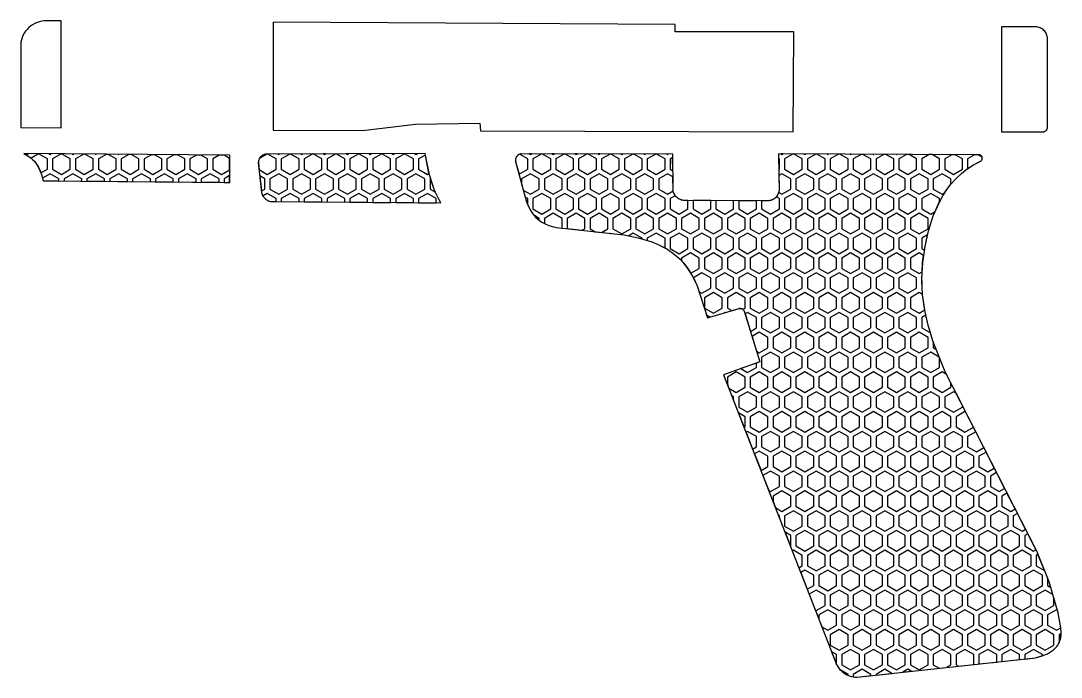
# Model space of a CAD drawing. Extents: x -102 to 102, y -64 to 64.
import ezdxf

# ---------------------------------------------------------------- set-up
doc = ezdxf.new("R2010")
doc.units = 0
doc.layers.add('Add_Red', color=1, linetype='Continuous')
doc.layers.add('Vector_Red', color=1, linetype='Continuous')

msp = doc.modelspace()

# ---------------------------------------------------------------- linework, layer by layer
at = {"layer": 'Add_Red'}
for points in [[(-100, 38.09), (-100.58, 38.09), (-100.29, 37.92), (-100, 38.09)], [(-96.32, 35.06), (-96.32, 37.06), (-98.05, 38.06), (-99.51, 37.22), (-99.48, 37.2), (-99.16, 36.91), (-98.86, 36.6), (-98.59, 36.27), (-98.14, 35.56), (-97.77, 34.81), (-97.59, 34.33), (-96.32, 35.06)], [(-95.6, 38.05), (-96.05, 38.05), (-95.82, 37.92), (-95.6, 38.05)], [(-91.86, 35.06), (-91.86, 37.06), (-93.55, 38.03), (-93.63, 38.03), (-95.32, 37.06), (-95.32, 35.06), (-93.59, 34.06), (-91.86, 35.06)], [(-91.2, 38.01), (-91.52, 38.02), (-91.36, 37.92), (-91.2, 38.01)], [(-87.39, 35.06), (-87.39, 37.06), (-89.02, 38), (-89.23, 38), (-90.86, 37.06), (-90.86, 35.06), (-89.13, 34.06), (-87.39, 35.06)], [(-86.8, 37.98), (-86.99, 37.98), (-86.89, 37.92), (-86.8, 37.98)], [(-82.93, 35.06), (-82.93, 37.06), (-84.49, 37.96), (-84.83, 37.96), (-86.39, 37.06), (-86.39, 35.06), (-84.66, 34.06), (-82.93, 35.06)], [(-82.4, 37.94), (-82.46, 37.94), (-82.43, 37.92), (-82.4, 37.94)], [(-78.47, 35.06), (-78.47, 37.06), (-79.97, 37.92), (-80.42, 37.93), (-81.93, 37.06), (-81.93, 35.06), (-80.2, 34.06), (-78.47, 35.06)], [(-74, 35.06), (-74, 37.06), (-75.44, 37.89), (-76.02, 37.89), (-77.47, 37.06), (-77.47, 35.06), (-75.73, 34.06), (-74, 35.06)], [(-69.54, 35.06), (-69.54, 37.06), (-70.91, 37.85), (-71.62, 37.85), (-73, 37.06), (-73, 35.06), (-71.27, 34.06), (-69.54, 35.06)], [(-65.07, 35.06), (-65.07, 37.06), (-66.38, 37.81), (-67.22, 37.82), (-68.54, 37.06), (-68.54, 35.06), (-66.81, 34.06), (-65.07, 35.06)], [(-60.76, 34.97), (-60.76, 37.14), (-61.85, 37.77), (-62.82, 37.78), (-64.07, 37.06), (-64.07, 35.06), (-62.34, 34.06), (-60.76, 34.97)], [(-51.68, 35.06), (-51.68, 37.06), (-53.32, 38), (-53.51, 38), (-54.93, 37.18), (-55.01, 37.03), (-55.07, 36.87), (-55.12, 36.7), (-55.15, 36.53), (-55.15, 36.25), (-55, 34.98), (-53.41, 34.06), (-51.68, 35.06)], [(-51.03, 38.01), (-51.33, 38.01), (-51.18, 37.92), (-51.03, 38.01)], [(-47.22, 35.06), (-47.22, 37.06), (-48.88, 38.02), (-49.02, 38.02), (-50.68, 37.06), (-50.68, 35.06), (-48.95, 34.06), (-47.22, 35.06)], [(-46.54, 38.02), (-46.89, 38.02), (-46.72, 37.92), (-46.54, 38.02)], [(-42.75, 35.06), (-42.75, 37.06), (-44.44, 38.03), (-44.53, 38.03), (-46.22, 37.06), (-46.22, 35.06), (-44.49, 34.06), (-42.75, 35.06)], [(-42.06, 38.04), (-42.45, 38.03), (-42.25, 37.92), (-42.06, 38.04)], [(-38.29, 35.06), (-38.29, 37.06), (-40, 38.04), (-40.05, 38.04), (-41.75, 37.06), (-41.75, 35.06), (-40.02, 34.06), (-38.29, 35.06)], [(-37.57, 38.05), (-38.01, 38.05), (-37.79, 37.92), (-37.57, 38.05)], [(-33.83, 35.06), (-33.83, 37.06), (-35.55, 38.06), (-35.56, 38.06), (-37.29, 37.06), (-37.29, 35.06), (-35.56, 34.06), (-33.83, 35.06)], [(-33.08, 38.06), (-33.56, 38.06), (-33.33, 37.92), (-33.08, 38.06)], [(-29.36, 35.06), (-29.36, 37.06), (-31.09, 38.06), (-32.83, 37.06), (-32.83, 35.06), (-31.09, 34.06), (-29.36, 35.06)], [(-28.6, 38.08), (-29.12, 38.07), (-28.86, 37.92), (-28.6, 38.08)], [(-24.9, 35.06), (-24.9, 37.06), (-26.63, 38.06), (-28.36, 37.06), (-28.36, 35.06), (-26.63, 34.06), (-24.9, 35.06)], [(-24.11, 38.09), (-24.68, 38.09), (-24.4, 37.92), (-24.11, 38.09)], [(-21.86, 34.23), (-22.56, 37.83), (-23.9, 37.06), (-23.9, 35.06), (-22.16, 34.06), (-21.86, 34.23)], [(-2.58, 35.06), (-2.58, 37.06), (-4.18, 37.98), (-4.31, 37.92), (-4.44, 37.83), (-4.56, 37.74), (-4.67, 37.62), (-4.76, 37.5), (-4.84, 37.37), (-4.9, 37.23), (-4.95, 37.08), (-4.97, 36.93), (-4.98, 36.77), (-4.97, 36.61), (-4.97, 36.61), (-4.94, 36.45), (-4.88, 36.28), (-4.28, 34.07), (-2.58, 35.06)], [(-1.84, 38.06), (-2.32, 38.06), (-2.08, 37.92), (-1.84, 38.06)], [(1.89, 35.06), (1.89, 37.06), (0.16, 38.06), (0.15, 38.06), (-1.58, 37.06), (-1.58, 35.06), (0.16, 34.06), (1.89, 35.06)], [(2.61, 38.05), (2.17, 38.05), (2.39, 37.92), (2.61, 38.05)], [(6.35, 35.06), (6.35, 37.06), (4.64, 38.04), (4.6, 38.04), (2.89, 37.06), (2.89, 35.06), (4.62, 34.06), (6.35, 35.06)], [(7.05, 38.04), (6.65, 38.04), (6.85, 37.92), (7.05, 38.04)], [(10.82, 35.06), (10.82, 37.06), (9.12, 38.03), (9.04, 38.03), (7.35, 37.06), (7.35, 35.06), (9.08, 34.06), (10.82, 35.06)], [(11.5, 38.03), (11.13, 38.03), (11.32, 37.92), (11.5, 38.03)], [(15.28, 35.06), (15.28, 37.06), (13.61, 38.02), (13.49, 38.02), (11.82, 37.06), (11.82, 35.06), (13.55, 34.06), (15.28, 35.06)], [(15.94, 38.02), (15.61, 38.02), (15.78, 37.92), (15.94, 38.02)], [(19.74, 35.06), (19.74, 37.06), (18.09, 38.01), (17.94, 38.01), (16.28, 37.06), (16.28, 35.06), (18.01, 34.06), (19.74, 35.06)], [(20.39, 38.01), (20.1, 38.01), (20.24, 37.92), (20.39, 38.01)], [(24.21, 35.06), (24.21, 37.06), (22.57, 38), (22.38, 38), (20.74, 37.06), (20.74, 35.06), (22.48, 34.06), (24.21, 35.06)], [(24.83, 38), (24.58, 38), (24.71, 37.92), (24.83, 38)], [(25.69, 37.34), (25.21, 37.06), (25.21, 35.06), (25.72, 34.76), (25.69, 37.34)], [(46.53, 35.06), (46.53, 37.06), (46.38, 37.14), (46.41, 34.99), (46.53, 35.06)], [(47.23, 38.04), (46.82, 38.04), (47.03, 37.92), (47.23, 38.04)], [(50.99, 35.06), (50.99, 37.06), (49.31, 38.03), (49.22, 38.03), (47.53, 37.06), (47.53, 35.06), (49.26, 34.06), (50.99, 35.06)], [(51.66, 38.02), (51.32, 38.02), (51.49, 37.92), (51.66, 38.02)], [(55.46, 35.06), (55.46, 37.06), (53.81, 38.01), (53.64, 38.01), (51.99, 37.06), (51.99, 35.06), (53.72, 34.06), (55.46, 35.06)], [(56.09, 38), (55.83, 38), (55.96, 37.92), (56.09, 38)], [(59.92, 35.06), (59.92, 37.06), (58.31, 37.99), (58.07, 37.99), (56.46, 37.06), (56.46, 35.06), (58.19, 34.06), (59.92, 35.06)], [(60.51, 37.97), (60.33, 37.98), (60.42, 37.92), (60.51, 37.97)], [(64.39, 35.06), (64.39, 37.06), (62.81, 37.96), (62.49, 37.96), (60.92, 37.06), (60.92, 35.06), (62.65, 34.06), (64.39, 35.06)], [(64.94, 37.95), (64.83, 37.95), (64.89, 37.92), (64.94, 37.95)], [(68.85, 35.06), (68.85, 37.06), (67.32, 37.94), (66.92, 37.94), (65.39, 37.06), (65.39, 35.06), (67.12, 34.06), (68.85, 35.06)], [(69.36, 37.93), (69.34, 37.93), (69.35, 37.92), (69.36, 37.93)], [(73.31, 35.06), (73.31, 37.06), (71.82, 37.92), (71.35, 37.92), (69.85, 37.06), (69.85, 35.06), (71.58, 34.06), (73.31, 35.06)], [(77.78, 35.06), (77.78, 37.06), (76.32, 37.9), (75.77, 37.9), (74.31, 37.06), (74.31, 35.06), (76.05, 34.06), (77.78, 35.06)], [(82.24, 35.06), (82.24, 37.06), (80.83, 37.87), (80.2, 37.88), (78.78, 37.06), (78.78, 35.06), (80.51, 34.06), (82.24, 35.06)], [(84.41, 35.91), (85.8, 36.63), (85.85, 36.66), (85.9, 36.7), (85.94, 36.74), (85.98, 36.78), (86.02, 36.83), (86.04, 36.87), (86.07, 36.92), (86.09, 36.97), (86.1, 37.02), (86.12, 37.07), (86.12, 37.13), (86.13, 37.18), (86.12, 37.23), (86.12, 37.28), (86.11, 37.34), (86.1, 37.39), (86.09, 37.41), (85.33, 37.85), (84.62, 37.85), (83.24, 37.06), (83.24, 35.16), (84.41, 35.91)], [(-94.09, 33.19), (-95.82, 34.19), (-97.29, 33.34), (-97.15, 32.81), (-94.09, 32.79), (-94.09, 33.19)], [(-89.63, 33.19), (-91.36, 34.19), (-93.09, 33.19), (-93.09, 32.78), (-89.63, 32.75), (-89.63, 33.19)], [(-85.16, 33.19), (-86.89, 34.19), (-88.63, 33.19), (-88.63, 32.74), (-85.16, 32.71), (-85.16, 33.19)], [(-80.7, 33.19), (-82.43, 34.19), (-84.16, 33.19), (-84.16, 32.7), (-80.7, 32.67), (-80.7, 33.19)], [(-76.23, 33.19), (-77.97, 34.19), (-79.7, 33.19), (-79.7, 32.66), (-76.23, 32.63), (-76.23, 33.19)], [(-71.77, 33.19), (-73.5, 34.19), (-75.23, 33.19), (-75.23, 32.62), (-71.77, 32.59), (-71.77, 33.19)], [(-67.31, 33.19), (-69.04, 34.19), (-70.77, 33.19), (-70.77, 32.58), (-67.31, 32.55), (-67.31, 33.19)], [(-62.84, 33.19), (-64.57, 34.19), (-66.31, 33.19), (-66.31, 32.54), (-62.84, 32.51), (-62.84, 33.19)], [(-60.76, 33.81), (-61.84, 33.19), (-61.84, 32.5), (-60.76, 32.49), (-60.76, 33.81)], [(-53.91, 31.19), (-53.91, 33.19), (-54.87, 33.74), (-54.55, 30.83), (-53.91, 31.19)], [(-49.45, 31.19), (-49.45, 33.19), (-51.18, 34.19), (-52.91, 33.19), (-52.91, 31.19), (-51.18, 30.19), (-49.45, 31.19)], [(-44.99, 31.19), (-44.99, 33.19), (-46.72, 34.19), (-48.45, 33.19), (-48.45, 31.19), (-46.72, 30.19), (-44.99, 31.19)], [(-40.52, 31.19), (-40.52, 33.19), (-42.25, 34.19), (-43.99, 33.19), (-43.99, 31.19), (-42.25, 30.19), (-40.52, 31.19)], [(-36.06, 31.19), (-36.06, 33.19), (-37.79, 34.19), (-39.52, 33.19), (-39.52, 31.19), (-37.79, 30.19), (-36.06, 31.19)], [(-31.59, 31.19), (-31.59, 33.19), (-33.33, 34.19), (-35.06, 33.19), (-35.06, 31.19), (-33.33, 30.19), (-31.59, 31.19)], [(-27.13, 31.19), (-27.13, 33.19), (-28.86, 34.19), (-30.59, 33.19), (-30.59, 31.19), (-28.86, 30.19), (-27.13, 31.19)], [(-22.66, 31.19), (-22.66, 33.19), (-24.4, 34.19), (-26.13, 33.19), (-26.13, 31.19), (-24.4, 30.19), (-22.66, 31.19)], [(-20.78, 30.93), (-21.56, 33.25), (-21.66, 33.19), (-21.66, 31.19), (-20.62, 30.58), (-20.78, 30.93)], [(-0.34, 31.19), (-0.34, 33.19), (-2.08, 34.19), (-3.81, 33.19), (-3.81, 32.31), (-3.45, 30.98), (-2.08, 30.19), (-0.34, 31.19)], [(4.12, 31.19), (4.12, 33.19), (2.39, 34.19), (0.66, 33.19), (0.66, 31.19), (2.39, 30.19), (4.12, 31.19)], [(8.58, 31.19), (8.58, 33.19), (6.85, 34.19), (5.12, 33.19), (5.12, 31.19), (6.85, 30.19), (8.58, 31.19)], [(13.05, 31.19), (13.05, 33.19), (11.32, 34.19), (9.58, 33.19), (9.58, 31.19), (11.32, 30.19), (13.05, 31.19)], [(17.51, 31.19), (17.51, 33.19), (15.78, 34.19), (14.05, 33.19), (14.05, 31.19), (15.78, 30.19), (17.51, 31.19)], [(21.98, 31.19), (21.98, 33.19), (20.24, 34.19), (18.51, 33.19), (18.51, 31.19), (20.24, 30.19), (21.98, 31.19)], [(25.8, 30.82), (25.77, 30.97), (25.74, 33.6), (24.71, 34.19), (22.98, 33.19), (22.98, 31.19), (24.71, 30.19), (25.8, 30.82)], [(48.76, 31.19), (48.76, 33.19), (47.03, 34.19), (46.43, 33.85), (46.47, 30.95), (46.44, 30.73), (46.4, 30.55), (47.03, 30.19), (48.76, 31.19)], [(53.22, 31.19), (53.22, 33.19), (51.49, 34.19), (49.76, 33.19), (49.76, 31.19), (51.49, 30.19), (53.22, 31.19)], [(57.69, 31.19), (57.69, 33.19), (55.96, 34.19), (54.22, 33.19), (54.22, 31.19), (55.96, 30.19), (57.69, 31.19)], [(62.15, 31.19), (62.15, 33.19), (60.42, 34.19), (58.69, 33.19), (58.69, 31.19), (60.42, 30.19), (62.15, 31.19)], [(66.62, 31.19), (66.62, 33.19), (64.89, 34.19), (63.15, 33.19), (63.15, 31.19), (64.89, 30.19), (66.62, 31.19)], [(71.08, 31.19), (71.08, 33.19), (69.35, 34.19), (67.62, 33.19), (67.62, 31.19), (69.35, 30.19), (71.08, 31.19)], [(75.55, 31.19), (75.55, 33.19), (73.81, 34.19), (72.08, 33.19), (72.08, 31.19), (73.81, 30.19), (75.55, 31.19)], [(78.82, 30.5), (79.21, 31.1), (80.01, 32.15), (80.01, 33.19), (78.28, 34.19), (76.55, 33.19), (76.55, 31.19), (78.28, 30.19), (78.82, 30.5)], [(-51.68, 29.32), (-53.41, 30.32), (-54.25, 29.84), (-54.21, 29.77), (-54.09, 29.61), (-53.97, 29.46), (-53.83, 29.32), (-53.67, 29.2), (-53.51, 29.09), (-53.34, 28.99), (-53.16, 28.91), (-52.97, 28.84), (-52.77, 28.79), (-52.57, 28.76), (-51.68, 28.76), (-51.68, 29.32)], [(-47.22, 29.32), (-48.95, 30.32), (-50.68, 29.32), (-50.68, 28.75), (-47.22, 28.72), (-47.22, 29.32)], [(-42.75, 29.32), (-44.49, 30.32), (-46.22, 29.32), (-46.22, 28.71), (-42.75, 28.68), (-42.75, 29.32)], [(-38.29, 29.32), (-40.02, 30.32), (-41.75, 29.32), (-41.75, 28.67), (-38.29, 28.65), (-38.29, 29.32)], [(-33.83, 29.32), (-35.56, 30.32), (-37.29, 29.32), (-37.29, 28.64), (-33.83, 28.61), (-33.83, 29.32)], [(-29.36, 29.32), (-31.09, 30.32), (-32.83, 29.32), (-32.83, 28.6), (-29.36, 28.57), (-29.36, 29.32)], [(-24.9, 29.32), (-26.63, 30.32), (-28.36, 29.32), (-28.36, 28.56), (-24.9, 28.54), (-24.9, 29.32)], [(-20.43, 29.32), (-22.16, 30.32), (-23.9, 29.32), (-23.9, 28.53), (-20.43, 28.5), (-20.43, 29.32)], [(-2.58, 29.32), (-3.08, 29.62), (-2.88, 28.88), (-2.58, 28.13), (-2.58, 29.32)], [(1.89, 27.32), (1.89, 29.32), (0.16, 30.32), (-1.58, 29.32), (-1.58, 27.32), (0.16, 26.32), (1.89, 27.32)], [(6.35, 27.32), (6.35, 29.32), (4.62, 30.32), (2.89, 29.32), (2.89, 27.32), (4.62, 26.32), (6.35, 27.32)], [(10.82, 27.32), (10.82, 29.32), (9.08, 30.32), (7.35, 29.32), (7.35, 27.32), (9.08, 26.32), (10.82, 27.32)], [(15.28, 27.32), (15.28, 29.32), (13.55, 30.32), (11.82, 29.32), (11.82, 27.32), (13.55, 26.32), (15.28, 27.32)], [(19.74, 27.32), (19.74, 29.32), (18.01, 30.32), (16.28, 29.32), (16.28, 27.32), (18.01, 26.32), (19.74, 27.32)], [(24.21, 27.32), (24.21, 29.32), (22.48, 30.32), (20.74, 29.32), (20.74, 27.32), (22.48, 26.32), (24.21, 27.32)], [(28.67, 27.32), (28.67, 28.96), (27.83, 28.97), (27.61, 29), (27.39, 29.05), (27.18, 29.13), (26.98, 29.22), (26.79, 29.33), (26.61, 29.46), (26.45, 29.6), (26.3, 29.76), (26.2, 29.89), (25.21, 29.32), (25.21, 27.32), (26.94, 26.32), (28.67, 27.32)], [(33.14, 27.32), (33.14, 28.94), (29.67, 28.96), (29.67, 27.32), (31.4, 26.32), (33.14, 27.32)], [(37.6, 27.32), (37.6, 28.91), (34.14, 28.93), (34.14, 27.32), (35.87, 26.32), (37.6, 27.32)], [(42.06, 27.32), (42.06, 28.89), (38.6, 28.91), (38.6, 27.32), (40.33, 26.32), (42.06, 27.32)], [(46.53, 27.32), (46.53, 29.32), (45.93, 29.67), (45.83, 29.57), (45.67, 29.42), (45.5, 29.28), (45.31, 29.16), (45.12, 29.07), (44.91, 28.99), (44.69, 28.93), (44.47, 28.89), (44.24, 28.87), (43.06, 28.88), (43.06, 27.32), (44.8, 26.32), (46.53, 27.32)], [(50.99, 27.32), (50.99, 29.32), (49.26, 30.32), (47.53, 29.32), (47.53, 27.32), (49.26, 26.32), (50.99, 27.32)], [(55.46, 27.32), (55.46, 29.32), (53.72, 30.32), (51.99, 29.32), (51.99, 27.32), (53.72, 26.32), (55.46, 27.32)], [(59.92, 27.32), (59.92, 29.32), (58.19, 30.32), (56.46, 29.32), (56.46, 27.32), (58.19, 26.32), (59.92, 27.32)], [(64.39, 27.32), (64.39, 29.32), (62.65, 30.32), (60.92, 29.32), (60.92, 27.32), (62.65, 26.32), (64.39, 27.32)], [(68.85, 27.32), (68.85, 29.32), (67.12, 30.32), (65.39, 29.32), (65.39, 27.32), (67.12, 26.32), (68.85, 27.32)], [(73.31, 27.32), (73.31, 29.32), (71.58, 30.32), (69.85, 29.32), (69.85, 27.32), (71.58, 26.32), (73.31, 27.32)], [(76.94, 26.84), (77.73, 28.64), (77.78, 28.73), (77.78, 29.32), (76.05, 30.32), (74.31, 29.32), (74.31, 27.32), (76.05, 26.32), (76.94, 26.84)], [(4.12, 25.46), (2.39, 26.46), (0.66, 25.46), (0.66, 24.47), (0.67, 24.46), (1.56, 24.1), (2.98, 23.72), (4.12, 23.59), (4.12, 25.46)], [(8.58, 23.46), (8.58, 25.46), (6.85, 26.46), (5.12, 25.46), (5.12, 23.48), (8.06, 23.15), (8.58, 23.46)], [(13.05, 23.46), (13.05, 25.46), (11.32, 26.46), (9.58, 25.46), (9.58, 23.46), (10.6, 22.87), (11.8, 22.74), (13.05, 23.46)], [(17.51, 23.46), (17.51, 25.46), (15.78, 26.46), (14.05, 25.46), (14.05, 23.46), (15.78, 22.46), (17.51, 23.46)], [(21.98, 23.46), (21.98, 25.46), (20.24, 26.46), (18.51, 25.46), (18.51, 23.46), (20.24, 22.46), (21.98, 23.46)], [(26.44, 23.46), (26.44, 25.46), (24.71, 26.46), (22.98, 25.46), (22.98, 23.46), (24.71, 22.46), (26.44, 23.46)], [(30.9, 23.46), (30.9, 25.46), (29.17, 26.46), (27.44, 25.46), (27.44, 23.46), (29.17, 22.46), (30.9, 23.46)], [(35.37, 23.46), (35.37, 25.46), (33.64, 26.46), (31.9, 25.46), (31.9, 23.46), (33.64, 22.46), (35.37, 23.46)], [(39.83, 23.46), (39.83, 25.46), (38.1, 26.46), (36.37, 25.46), (36.37, 23.46), (38.1, 22.46), (39.83, 23.46)], [(44.3, 23.46), (44.3, 25.46), (42.56, 26.46), (40.83, 25.46), (40.83, 23.46), (42.56, 22.46), (44.3, 23.46)], [(48.76, 23.46), (48.76, 25.46), (47.03, 26.46), (45.3, 25.46), (45.3, 23.46), (47.03, 22.46), (48.76, 23.46)], [(53.22, 23.46), (53.22, 25.46), (51.49, 26.46), (49.76, 25.46), (49.76, 23.46), (51.49, 22.46), (53.22, 23.46)], [(57.69, 23.46), (57.69, 25.46), (55.96, 26.46), (54.22, 25.46), (54.22, 23.46), (55.96, 22.46), (57.69, 23.46)], [(62.15, 23.46), (62.15, 25.46), (60.42, 26.46), (58.69, 25.46), (58.69, 23.46), (60.42, 22.46), (62.15, 23.46)], [(66.62, 23.46), (66.62, 25.46), (64.89, 26.46), (63.15, 25.46), (63.15, 23.46), (64.89, 22.46), (66.62, 23.46)], [(71.08, 23.46), (71.08, 25.46), (69.35, 26.46), (67.62, 25.46), (67.62, 23.46), (69.35, 22.46), (71.08, 23.46)], [(75.55, 23.46), (75.55, 25.46), (73.81, 26.46), (72.08, 25.46), (72.08, 23.46), (73.81, 22.46), (75.55, 23.46)], [(-0.34, 25.46), (-1.3, 26.01), (-1.06, 25.73), (-0.68, 25.37), (-0.34, 25.1), (-0.34, 25.46)], [(13.55, 22.59), (13.48, 22.55), (13.65, 22.53), (13.55, 22.59)], [(19.74, 21.59), (18.01, 22.59), (17.11, 22.07), (18.96, 21.71), (19.74, 21.48), (19.74, 21.59)], [(24.21, 21.59), (22.48, 22.59), (20.74, 21.59), (20.74, 21.18), (21.6, 20.92), (22.87, 20.39), (24.21, 19.69), (24.21, 21.59)], [(28.67, 19.59), (28.67, 21.59), (26.94, 22.59), (25.21, 21.59), (25.21, 19.59), (26.94, 18.59), (28.67, 19.59)], [(33.14, 19.59), (33.14, 21.59), (31.4, 22.59), (29.67, 21.59), (29.67, 19.59), (31.4, 18.59), (33.14, 19.59)], [(37.6, 19.59), (37.6, 21.59), (35.87, 22.59), (34.14, 21.59), (34.14, 19.59), (35.87, 18.59), (37.6, 19.59)], [(42.06, 19.59), (42.06, 21.59), (40.33, 22.59), (38.6, 21.59), (38.6, 19.59), (40.33, 18.59), (42.06, 19.59)], [(46.53, 19.59), (46.53, 21.59), (44.8, 22.59), (43.06, 21.59), (43.06, 19.59), (44.8, 18.59), (46.53, 19.59)], [(50.99, 19.59), (50.99, 21.59), (49.26, 22.59), (47.53, 21.59), (47.53, 19.59), (49.26, 18.59), (50.99, 19.59)], [(55.46, 19.59), (55.46, 21.59), (53.72, 22.59), (51.99, 21.59), (51.99, 19.59), (53.72, 18.59), (55.46, 19.59)], [(59.92, 19.59), (59.92, 21.59), (58.19, 22.59), (56.46, 21.59), (56.46, 19.59), (58.19, 18.59), (59.92, 19.59)], [(64.39, 19.59), (64.39, 21.59), (62.65, 22.59), (60.92, 21.59), (60.92, 19.59), (62.65, 18.59), (64.39, 19.59)], [(68.85, 19.59), (68.85, 21.59), (67.12, 22.59), (65.39, 21.59), (65.39, 19.59), (67.12, 18.59), (68.85, 19.59)], [(73.31, 19.59), (73.31, 21.59), (71.58, 22.59), (69.85, 21.59), (69.85, 19.59), (71.58, 18.59), (73.31, 19.59)], [(74.95, 20.01), (75.45, 22.25), (74.31, 21.59), (74.31, 19.59), (74.84, 19.29), (74.95, 20.01)], [(30.9, 15.73), (30.9, 17.73), (29.17, 18.73), (27.44, 17.73), (27.44, 17.17), (27.85, 16.73), (28.49, 15.93), (29.23, 14.76), (30.9, 15.73)], [(35.37, 15.73), (35.37, 17.73), (33.64, 18.73), (31.9, 17.73), (31.9, 15.73), (33.64, 14.73), (35.37, 15.73)], [(39.83, 15.73), (39.83, 17.73), (38.1, 18.73), (36.37, 17.73), (36.37, 15.73), (38.1, 14.73), (39.83, 15.73)], [(44.3, 15.73), (44.3, 17.73), (42.56, 18.73), (40.83, 17.73), (40.83, 15.73), (42.56, 14.73), (44.3, 15.73)], [(48.76, 15.73), (48.76, 17.73), (47.03, 18.73), (45.3, 17.73), (45.3, 15.73), (47.03, 14.73), (48.76, 15.73)], [(53.22, 15.73), (53.22, 17.73), (51.49, 18.73), (49.76, 17.73), (49.76, 15.73), (51.49, 14.73), (53.22, 15.73)], [(57.69, 15.73), (57.69, 17.73), (55.96, 18.73), (54.22, 17.73), (54.22, 15.73), (55.96, 14.73), (57.69, 15.73)], [(62.15, 15.73), (62.15, 17.73), (60.42, 18.73), (58.69, 17.73), (58.69, 15.73), (60.42, 14.73), (62.15, 15.73)], [(66.62, 15.73), (66.62, 17.73), (64.89, 18.73), (63.15, 17.73), (63.15, 15.73), (64.89, 14.73), (66.62, 15.73)], [(71.08, 15.73), (71.08, 17.73), (69.35, 18.73), (67.62, 17.73), (67.62, 15.73), (69.35, 14.73), (71.08, 15.73)], [(74.37, 15.05), (74.48, 16.87), (74.68, 18.22), (73.81, 18.73), (72.08, 17.73), (72.08, 15.73), (73.81, 14.73), (74.37, 15.05)], [(33.14, 11.86), (33.14, 13.86), (31.4, 14.86), (29.74, 13.9), (30.49, 12.34), (30.86, 11.18), (31.4, 10.86), (33.14, 11.86)], [(37.6, 11.86), (37.6, 13.86), (35.87, 14.86), (34.14, 13.86), (34.14, 11.86), (35.87, 10.86), (37.6, 11.86)], [(42.06, 11.86), (42.06, 13.86), (40.33, 14.86), (38.6, 13.86), (38.6, 11.86), (40.33, 10.86), (42.06, 11.86)], [(46.53, 11.86), (46.53, 13.86), (44.8, 14.86), (43.06, 13.86), (43.06, 11.86), (44.8, 10.86), (46.53, 11.86)], [(50.99, 11.86), (50.99, 13.86), (49.26, 14.86), (47.53, 13.86), (47.53, 11.86), (49.26, 10.86), (50.99, 11.86)], [(55.46, 11.86), (55.46, 13.86), (53.72, 14.86), (51.99, 13.86), (51.99, 11.86), (53.72, 10.86), (55.46, 11.86)], [(59.92, 11.86), (59.92, 13.86), (58.19, 14.86), (56.46, 13.86), (56.46, 11.86), (58.19, 10.86), (59.92, 11.86)], [(64.39, 11.86), (64.39, 13.86), (62.65, 14.86), (60.92, 13.86), (60.92, 11.86), (62.65, 10.86), (64.39, 11.86)], [(68.85, 11.86), (68.85, 13.86), (67.12, 14.86), (65.39, 13.86), (65.39, 11.86), (67.12, 10.86), (68.85, 11.86)], [(73.31, 11.86), (73.31, 13.86), (71.58, 14.86), (69.85, 13.86), (69.85, 11.86), (71.58, 10.86), (73.31, 11.86)], [(74.31, 13.35), (74.31, 11.86), (74.39, 11.82), (74.31, 13.35)], [(35.37, 7.99), (35.37, 9.99), (33.64, 10.99), (31.9, 9.99), (31.9, 7.99), (33.64, 6.99), (35.37, 7.99)], [(38.66, 7.92), (38.75, 7.94), (38.84, 7.94), (38.93, 7.93), (39.02, 7.92), (39.1, 7.9), (39.18, 7.87), (39.26, 7.83), (39.34, 7.79), (39.4, 7.74), (39.83, 7.99), (39.83, 9.99), (38.1, 10.99), (36.37, 9.99), (36.37, 7.99), (37.23, 7.5), (38.66, 7.92)], [(44.3, 7.99), (44.3, 9.99), (42.56, 10.99), (40.83, 9.99), (40.83, 7.99), (42.56, 6.99), (44.3, 7.99)], [(48.76, 7.99), (48.76, 9.99), (47.03, 10.99), (45.3, 9.99), (45.3, 7.99), (47.03, 6.99), (48.76, 7.99)], [(53.22, 7.99), (53.22, 9.99), (51.49, 10.99), (49.76, 9.99), (49.76, 7.99), (51.49, 6.99), (53.22, 7.99)], [(57.69, 7.99), (57.69, 9.99), (55.96, 10.99), (54.22, 9.99), (54.22, 7.99), (55.96, 6.99), (57.69, 7.99)], [(62.15, 7.99), (62.15, 9.99), (60.42, 10.99), (58.69, 9.99), (58.69, 7.99), (60.42, 6.99), (62.15, 7.99)], [(66.62, 7.99), (66.62, 9.99), (64.89, 10.99), (63.15, 9.99), (63.15, 7.99), (64.89, 6.99), (66.62, 7.99)], [(71.08, 7.99), (71.08, 9.99), (69.35, 10.99), (67.62, 9.99), (67.62, 7.99), (69.35, 6.99), (71.08, 7.99)], [(74.88, 7.61), (74.45, 10.58), (74.45, 10.63), (73.81, 10.99), (72.08, 9.99), (72.08, 7.99), (73.81, 6.99), (74.88, 7.61)], [(32.97, 6.22), (32.3, 6.61), (32.47, 6.08), (32.97, 6.22)], [(35.91, 7.1), (35.87, 7.13), (35.73, 7.05), (35.91, 7.1)], [(42.06, 4.13), (42.06, 6.13), (40.33, 7.13), (39.84, 6.84), (40.88, 3.44), (42.06, 4.13)], [(46.53, 4.13), (46.53, 6.13), (44.8, 7.13), (43.06, 6.13), (43.06, 4.13), (44.8, 3.13), (46.53, 4.13)], [(50.99, 4.13), (50.99, 6.13), (49.26, 7.13), (47.53, 6.13), (47.53, 4.13), (49.26, 3.13), (50.99, 4.13)], [(55.46, 4.13), (55.46, 6.13), (53.72, 7.13), (51.99, 6.13), (51.99, 4.13), (53.72, 3.13), (55.46, 4.13)], [(59.92, 4.13), (59.92, 6.13), (58.19, 7.13), (56.46, 6.13), (56.46, 4.13), (58.19, 3.13), (59.92, 4.13)], [(64.39, 4.13), (64.39, 6.13), (62.65, 7.13), (60.92, 6.13), (60.92, 4.13), (62.65, 3.13), (64.39, 4.13)], [(68.85, 4.13), (68.85, 6.13), (67.12, 7.13), (65.39, 6.13), (65.39, 4.13), (67.12, 3.13), (68.85, 4.13)], [(73.31, 4.13), (73.31, 6.13), (71.58, 7.13), (69.85, 6.13), (69.85, 4.13), (71.58, 3.13), (73.31, 4.13)], [(75.61, 4.42), (75.11, 6.59), (74.31, 6.13), (74.31, 4.13), (76, 3.16), (75.61, 4.42)], [(44.3, 0.26), (44.3, 2.26), (42.56, 3.26), (41.18, 2.46), (42.06, -0.45), (42.56, -0.74), (44.3, 0.26)], [(48.76, 0.26), (48.76, 2.26), (47.03, 3.26), (45.3, 2.26), (45.3, 0.26), (47.03, -0.74), (48.76, 0.26)], [(53.22, 0.26), (53.22, 2.26), (51.49, 3.26), (49.76, 2.26), (49.76, 0.26), (51.49, -0.74), (53.22, 0.26)], [(57.69, 0.26), (57.69, 2.26), (55.96, 3.26), (54.22, 2.26), (54.22, 0.26), (55.96, -0.74), (57.69, 0.26)], [(62.15, 0.26), (62.15, 2.26), (60.42, 3.26), (58.69, 2.26), (58.69, 0.26), (60.42, -0.74), (62.15, 0.26)], [(66.62, 0.26), (66.62, 2.26), (64.89, 3.26), (63.15, 2.26), (63.15, 0.26), (64.89, -0.74), (66.62, 0.26)], [(71.08, 0.26), (71.08, 2.26), (69.35, 3.26), (67.62, 2.26), (67.62, 0.26), (69.35, -0.74), (71.08, 0.26)], [(75.55, 0.26), (75.55, 2.26), (73.81, 3.26), (72.08, 2.26), (72.08, 0.26), (73.81, -0.74), (75.55, 0.26)], [(76.55, 1.38), (76.55, 0.26), (77.13, -0.07), (76.55, 1.38)], [(46.53, -3.6), (46.53, -1.6), (44.8, -0.6), (43.06, -1.6), (43.06, -3.6), (44.8, -4.6), (46.53, -3.6)], [(50.99, -3.6), (50.99, -1.6), (49.26, -0.6), (47.53, -1.6), (47.53, -3.6), (49.26, -4.6), (50.99, -3.6)], [(55.46, -3.6), (55.46, -1.6), (53.72, -0.6), (51.99, -1.6), (51.99, -3.6), (53.72, -4.6), (55.46, -3.6)], [(59.92, -3.6), (59.92, -1.6), (58.19, -0.6), (56.46, -1.6), (56.46, -3.6), (58.19, -4.6), (59.92, -3.6)], [(64.39, -3.6), (64.39, -1.6), (62.65, -0.6), (60.92, -1.6), (60.92, -3.6), (62.65, -4.6), (64.39, -3.6)], [(68.85, -3.6), (68.85, -1.6), (67.12, -0.6), (65.39, -1.6), (65.39, -3.6), (67.12, -4.6), (68.85, -3.6)], [(73.31, -3.6), (73.31, -1.6), (71.58, -0.6), (69.85, -1.6), (69.85, -3.6), (71.58, -4.6), (73.31, -3.6)], [(77.78, -3.6), (77.78, -1.7), (77.73, -1.57), (76.05, -0.6), (74.31, -1.6), (74.31, -3.6), (76.05, -4.6), (77.78, -3.6)], [(42.06, -3.6), (42.06, -2.74), (38.99, -3.83), (40.33, -4.6), (42.06, -3.6)], [(39.83, -7.47), (39.83, -5.47), (38.1, -4.47), (36.37, -5.47), (36.37, -6.85), (36.68, -7.65), (38.1, -8.47), (39.83, -7.47)], [(44.3, -7.47), (44.3, -5.47), (42.56, -4.47), (40.83, -5.47), (40.83, -7.47), (42.56, -8.47), (44.3, -7.47)], [(48.76, -7.47), (48.76, -5.47), (47.03, -4.47), (45.3, -5.47), (45.3, -7.47), (47.03, -8.47), (48.76, -7.47)], [(53.22, -7.47), (53.22, -5.47), (51.49, -4.47), (49.76, -5.47), (49.76, -7.47), (51.49, -8.47), (53.22, -7.47)], [(57.69, -7.47), (57.69, -5.47), (55.96, -4.47), (54.22, -5.47), (54.22, -7.47), (55.96, -8.47), (57.69, -7.47)], [(62.15, -7.47), (62.15, -5.47), (60.42, -4.47), (58.69, -5.47), (58.69, -7.47), (60.42, -8.47), (62.15, -7.47)], [(66.62, -7.47), (66.62, -5.47), (64.89, -4.47), (63.15, -5.47), (63.15, -7.47), (64.89, -8.47), (66.62, -7.47)], [(71.08, -7.47), (71.08, -5.47), (69.35, -4.47), (67.62, -5.47), (67.62, -7.47), (69.35, -8.47), (71.08, -7.47)], [(75.55, -7.47), (75.55, -5.47), (73.81, -4.47), (72.08, -5.47), (72.08, -7.47), (73.81, -8.47), (75.55, -7.47)], [(80.01, -7.47), (80.01, -6.68), (79.14, -4.97), (78.28, -4.47), (76.55, -5.47), (76.55, -7.47), (78.28, -8.47), (80.01, -7.47)], [(37.6, -9.34), (37.26, -9.14), (37.6, -10.01), (37.6, -9.34)], [(42.06, -11.34), (42.06, -9.34), (40.33, -8.34), (38.6, -9.34), (38.6, -11.34), (40.33, -12.34), (42.06, -11.34)], [(46.53, -11.34), (46.53, -9.34), (44.8, -8.34), (43.06, -9.34), (43.06, -11.34), (44.8, -12.34), (46.53, -11.34)], [(50.99, -11.34), (50.99, -9.34), (49.26, -8.34), (47.53, -9.34), (47.53, -11.34), (49.26, -12.34), (50.99, -11.34)], [(55.46, -11.34), (55.46, -9.34), (53.72, -8.34), (51.99, -9.34), (51.99, -11.34), (53.72, -12.34), (55.46, -11.34)], [(59.92, -11.34), (59.92, -9.34), (58.19, -8.34), (56.46, -9.34), (56.46, -11.34), (58.19, -12.34), (59.92, -11.34)], [(64.39, -11.34), (64.39, -9.34), (62.65, -8.34), (60.92, -9.34), (60.92, -11.34), (62.65, -12.34), (64.39, -11.34)], [(68.85, -11.34), (68.85, -9.34), (67.12, -8.34), (65.39, -9.34), (65.39, -11.34), (67.12, -12.34), (68.85, -11.34)], [(73.31, -11.34), (73.31, -9.34), (71.58, -8.34), (69.85, -9.34), (69.85, -11.34), (71.58, -12.34), (73.31, -11.34)], [(77.78, -11.34), (77.78, -9.34), (76.05, -8.34), (74.31, -9.34), (74.31, -11.34), (76.05, -12.34), (77.78, -11.34)], [(82.24, -11.34), (82.24, -11.05), (81, -8.62), (80.51, -8.34), (78.78, -9.34), (78.78, -11.34), (80.51, -12.34), (82.24, -11.34)], [(39.83, -15.2), (39.83, -13.2), (38.56, -12.47), (39.66, -15.3), (39.83, -15.2)], [(44.3, -15.2), (44.3, -13.2), (42.56, -12.2), (40.83, -13.2), (40.83, -15.2), (42.56, -16.2), (44.3, -15.2)], [(48.76, -15.2), (48.76, -13.2), (47.03, -12.2), (45.3, -13.2), (45.3, -15.2), (47.03, -16.2), (48.76, -15.2)], [(53.22, -15.2), (53.22, -13.2), (51.49, -12.2), (49.76, -13.2), (49.76, -15.2), (51.49, -16.2), (53.22, -15.2)], [(57.69, -15.2), (57.69, -13.2), (55.96, -12.2), (54.22, -13.2), (54.22, -15.2), (55.96, -16.2), (57.69, -15.2)], [(62.15, -15.2), (62.15, -13.2), (60.42, -12.2), (58.69, -13.2), (58.69, -15.2), (60.42, -16.2), (62.15, -15.2)], [(66.62, -15.2), (66.62, -13.2), (64.89, -12.2), (63.15, -13.2), (63.15, -15.2), (64.89, -16.2), (66.62, -15.2)], [(71.08, -15.2), (71.08, -13.2), (69.35, -12.2), (67.62, -13.2), (67.62, -15.2), (69.35, -16.2), (71.08, -15.2)], [(75.55, -15.2), (75.55, -13.2), (73.81, -12.2), (72.08, -13.2), (72.08, -15.2), (73.81, -16.2), (75.55, -15.2)], [(80.01, -15.2), (80.01, -13.2), (78.28, -12.2), (76.55, -13.2), (76.55, -15.2), (78.28, -16.2), (80.01, -15.2)], [(84.39, -15.25), (82.86, -12.27), (82.74, -12.2), (81.01, -13.2), (81.01, -15.2), (82.74, -16.2), (84.39, -15.25)], [(42.06, -19.07), (42.06, -17.07), (40.33, -16.07), (40.03, -16.24), (41.3, -19.51), (42.06, -19.07)], [(46.53, -19.07), (46.53, -17.07), (44.8, -16.07), (43.06, -17.07), (43.06, -19.07), (44.8, -20.07), (46.53, -19.07)], [(50.99, -19.07), (50.99, -17.07), (49.26, -16.07), (47.53, -17.07), (47.53, -19.07), (49.26, -20.07), (50.99, -19.07)], [(55.46, -19.07), (55.46, -17.07), (53.72, -16.07), (51.99, -17.07), (51.99, -19.07), (53.72, -20.07), (55.46, -19.07)], [(59.92, -19.07), (59.92, -17.07), (58.19, -16.07), (56.46, -17.07), (56.46, -19.07), (58.19, -20.07), (59.92, -19.07)], [(64.39, -19.07), (64.39, -17.07), (62.65, -16.07), (60.92, -17.07), (60.92, -19.07), (62.65, -20.07), (64.39, -19.07)], [(68.85, -19.07), (68.85, -17.07), (67.12, -16.07), (65.39, -17.07), (65.39, -19.07), (67.12, -20.07), (68.85, -19.07)], [(73.31, -19.07), (73.31, -17.07), (71.58, -16.07), (69.85, -17.07), (69.85, -19.07), (71.58, -20.07), (73.31, -19.07)], [(77.78, -19.07), (77.78, -17.07), (76.05, -16.07), (74.31, -17.07), (74.31, -19.07), (76.05, -20.07), (77.78, -19.07)], [(82.24, -19.07), (82.24, -17.07), (80.51, -16.07), (78.78, -17.07), (78.78, -19.07), (80.51, -20.07), (82.24, -19.07)], [(86.42, -19.23), (84.84, -16.14), (83.24, -17.07), (83.24, -19.07), (84.97, -20.07), (86.42, -19.23)], [(44.3, -22.93), (44.3, -20.93), (42.56, -19.93), (41.67, -20.45), (42.94, -23.72), (44.3, -22.93)], [(48.76, -22.93), (48.76, -20.93), (47.03, -19.93), (45.3, -20.93), (45.3, -22.93), (47.03, -23.93), (48.76, -22.93)], [(53.22, -22.93), (53.22, -20.93), (51.49, -19.93), (49.76, -20.93), (49.76, -22.93), (51.49, -23.93), (53.22, -22.93)], [(57.69, -22.93), (57.69, -20.93), (55.96, -19.93), (54.22, -20.93), (54.22, -22.93), (55.96, -23.93), (57.69, -22.93)], [(62.15, -22.93), (62.15, -20.93), (60.42, -19.93), (58.69, -20.93), (58.69, -22.93), (60.42, -23.93), (62.15, -22.93)], [(66.62, -22.93), (66.62, -20.93), (64.89, -19.93), (63.15, -20.93), (63.15, -22.93), (64.89, -23.93), (66.62, -22.93)], [(71.08, -22.93), (71.08, -20.93), (69.35, -19.93), (67.62, -20.93), (67.62, -22.93), (69.35, -23.93), (71.08, -22.93)], [(75.55, -22.93), (75.55, -20.93), (73.81, -19.93), (72.08, -20.93), (72.08, -22.93), (73.81, -23.93), (75.55, -22.93)], [(80.01, -22.93), (80.01, -20.93), (78.28, -19.93), (76.55, -20.93), (76.55, -22.93), (78.28, -23.93), (80.01, -22.93)], [(84.47, -22.93), (84.47, -20.93), (82.74, -19.93), (81.01, -20.93), (81.01, -22.93), (82.74, -23.93), (84.47, -22.93)], [(88.45, -23.22), (86.87, -20.13), (85.47, -20.93), (85.47, -22.93), (87.21, -23.93), (88.45, -23.22)], [(46.53, -26.8), (46.53, -24.8), (44.8, -23.8), (43.31, -24.66), (44.46, -27.6), (44.8, -27.8), (46.53, -26.8)], [(50.99, -26.8), (50.99, -24.8), (49.26, -23.8), (47.53, -24.8), (47.53, -26.8), (49.26, -27.8), (50.99, -26.8)], [(55.46, -26.8), (55.46, -24.8), (53.72, -23.8), (51.99, -24.8), (51.99, -26.8), (53.72, -27.8), (55.46, -26.8)], [(59.92, -26.8), (59.92, -24.8), (58.19, -23.8), (56.46, -24.8), (56.46, -26.8), (58.19, -27.8), (59.92, -26.8)], [(64.39, -26.8), (64.39, -24.8), (62.65, -23.8), (60.92, -24.8), (60.92, -26.8), (62.65, -27.8), (64.39, -26.8)], [(68.85, -26.8), (68.85, -24.8), (67.12, -23.8), (65.39, -24.8), (65.39, -26.8), (67.12, -27.8), (68.85, -26.8)], [(73.31, -26.8), (73.31, -24.8), (71.58, -23.8), (69.85, -24.8), (69.85, -26.8), (71.58, -27.8), (73.31, -26.8)], [(77.78, -26.8), (77.78, -24.8), (76.05, -23.8), (74.31, -24.8), (74.31, -26.8), (76.05, -27.8), (77.78, -26.8)], [(82.24, -26.8), (82.24, -24.8), (80.51, -23.8), (78.78, -24.8), (78.78, -26.8), (80.51, -27.8), (82.24, -26.8)], [(86.71, -26.8), (86.71, -24.8), (84.97, -23.8), (83.24, -24.8), (83.24, -26.8), (84.97, -27.8), (86.71, -26.8)], [(90.48, -27.2), (88.9, -24.11), (87.71, -24.8), (87.71, -26.8), (89.44, -27.8), (90.48, -27.2)], [(48.76, -30.67), (48.76, -28.67), (47.03, -27.67), (45.3, -28.67), (45.3, -29.75), (45.76, -30.93), (47.03, -31.67), (48.76, -30.67)], [(53.22, -30.67), (53.22, -28.67), (51.49, -27.67), (49.76, -28.67), (49.76, -30.67), (51.49, -31.67), (53.22, -30.67)], [(57.69, -30.67), (57.69, -28.67), (55.96, -27.67), (54.22, -28.67), (54.22, -30.67), (55.96, -31.67), (57.69, -30.67)], [(62.15, -30.67), (62.15, -28.67), (60.42, -27.67), (58.69, -28.67), (58.69, -30.67), (60.42, -31.67), (62.15, -30.67)], [(66.62, -30.67), (66.62, -28.67), (64.89, -27.67), (63.15, -28.67), (63.15, -30.67), (64.89, -31.67), (66.62, -30.67)], [(71.08, -30.67), (71.08, -28.67), (69.35, -27.67), (67.62, -28.67), (67.62, -30.67), (69.35, -31.67), (71.08, -30.67)], [(75.55, -30.67), (75.55, -28.67), (73.81, -27.67), (72.08, -28.67), (72.08, -30.67), (73.81, -31.67), (75.55, -30.67)], [(80.01, -30.67), (80.01, -28.67), (78.28, -27.67), (76.55, -28.67), (76.55, -30.67), (78.28, -31.67), (80.01, -30.67)], [(84.47, -30.67), (84.47, -28.67), (82.74, -27.67), (81.01, -28.67), (81.01, -30.67), (82.74, -31.67), (84.47, -30.67)], [(88.94, -30.67), (88.94, -28.67), (87.21, -27.67), (85.47, -28.67), (85.47, -30.67), (87.21, -31.67), (88.94, -30.67)], [(92.51, -31.18), (90.93, -28.09), (89.94, -28.67), (89.94, -30.67), (91.67, -31.67), (92.51, -31.18)], [(46.53, -32.53), (46.34, -32.42), (46.53, -32.91), (46.53, -32.53)], [(50.99, -34.53), (50.99, -32.53), (49.26, -31.53), (47.53, -32.53), (47.53, -34.53), (49.26, -35.53), (50.99, -34.53)], [(55.46, -34.53), (55.46, -32.53), (53.72, -31.53), (51.99, -32.53), (51.99, -34.53), (53.72, -35.53), (55.46, -34.53)], [(59.92, -34.53), (59.92, -32.53), (58.19, -31.53), (56.46, -32.53), (56.46, -34.53), (58.19, -35.53), (59.92, -34.53)], [(64.39, -34.53), (64.39, -32.53), (62.65, -31.53), (60.92, -32.53), (60.92, -34.53), (62.65, -35.53), (64.39, -34.53)], [(68.85, -34.53), (68.85, -32.53), (67.12, -31.53), (65.39, -32.53), (65.39, -34.53), (67.12, -35.53), (68.85, -34.53)], [(73.31, -34.53), (73.31, -32.53), (71.58, -31.53), (69.85, -32.53), (69.85, -34.53), (71.58, -35.53), (73.31, -34.53)], [(77.78, -34.53), (77.78, -32.53), (76.05, -31.53), (74.31, -32.53), (74.31, -34.53), (76.05, -35.53), (77.78, -34.53)], [(82.24, -34.53), (82.24, -32.53), (80.51, -31.53), (78.78, -32.53), (78.78, -34.53), (80.51, -35.53), (82.24, -34.53)], [(86.71, -34.53), (86.71, -32.53), (84.97, -31.53), (83.24, -32.53), (83.24, -34.53), (84.97, -35.53), (86.71, -34.53)], [(91.17, -34.53), (91.17, -32.53), (89.44, -31.53), (87.71, -32.53), (87.71, -34.53), (89.44, -35.53), (91.17, -34.53)], [(94.54, -35.16), (92.97, -32.07), (92.17, -32.53), (92.17, -34.53), (93.9, -35.53), (94.54, -35.16)], [(48.76, -38.4), (48.76, -36.4), (47.63, -35.75), (48.68, -38.44), (48.76, -38.4)], [(53.22, -38.4), (53.22, -36.4), (51.49, -35.4), (49.76, -36.4), (49.76, -38.4), (51.49, -39.4), (53.22, -38.4)], [(57.69, -38.4), (57.69, -36.4), (55.96, -35.4), (54.22, -36.4), (54.22, -38.4), (55.96, -39.4), (57.69, -38.4)], [(62.15, -38.4), (62.15, -36.4), (60.42, -35.4), (58.69, -36.4), (58.69, -38.4), (60.42, -39.4), (62.15, -38.4)], [(66.62, -38.4), (66.62, -36.4), (64.89, -35.4), (63.15, -36.4), (63.15, -38.4), (64.89, -39.4), (66.62, -38.4)], [(71.08, -38.4), (71.08, -36.4), (69.35, -35.4), (67.62, -36.4), (67.62, -38.4), (69.35, -39.4), (71.08, -38.4)], [(75.55, -38.4), (75.55, -36.4), (73.81, -35.4), (72.08, -36.4), (72.08, -38.4), (73.81, -39.4), (75.55, -38.4)], [(80.01, -38.4), (80.01, -36.4), (78.28, -35.4), (76.55, -36.4), (76.55, -38.4), (78.28, -39.4), (80.01, -38.4)], [(84.47, -38.4), (84.47, -36.4), (82.74, -35.4), (81.01, -36.4), (81.01, -38.4), (82.74, -39.4), (84.47, -38.4)], [(88.94, -38.4), (88.94, -36.4), (87.21, -35.4), (85.47, -36.4), (85.47, -38.4), (87.21, -39.4), (88.94, -38.4)], [(93.4, -38.4), (93.4, -36.4), (91.67, -35.4), (89.94, -36.4), (89.94, -38.4), (91.67, -39.4), (93.4, -38.4)], [(96.57, -39.14), (95, -36.05), (94.4, -36.4), (94.4, -38.4), (96.13, -39.4), (96.57, -39.14)], [(50.99, -42.26), (50.99, -40.26), (49.26, -39.26), (49.05, -39.39), (50.32, -42.65), (50.99, -42.26)], [(55.46, -42.26), (55.46, -40.26), (53.72, -39.26), (51.99, -40.26), (51.99, -42.26), (53.72, -43.26), (55.46, -42.26)], [(59.92, -42.26), (59.92, -40.26), (58.19, -39.26), (56.46, -40.26), (56.46, -42.26), (58.19, -43.26), (59.92, -42.26)], [(64.39, -42.26), (64.39, -40.26), (62.65, -39.26), (60.92, -40.26), (60.92, -42.26), (62.65, -43.26), (64.39, -42.26)], [(68.85, -42.26), (68.85, -40.26), (67.12, -39.26), (65.39, -40.26), (65.39, -42.26), (67.12, -43.26), (68.85, -42.26)], [(73.31, -42.26), (73.31, -40.26), (71.58, -39.26), (69.85, -40.26), (69.85, -42.26), (71.58, -43.26), (73.31, -42.26)], [(77.78, -42.26), (77.78, -40.26), (76.05, -39.26), (74.31, -40.26), (74.31, -42.26), (76.05, -43.26), (77.78, -42.26)], [(82.24, -42.26), (82.24, -40.26), (80.51, -39.26), (78.78, -40.26), (78.78, -42.26), (80.51, -43.26), (82.24, -42.26)], [(86.71, -42.26), (86.71, -40.26), (84.97, -39.26), (83.24, -40.26), (83.24, -42.26), (84.97, -43.26), (86.71, -42.26)], [(91.17, -42.26), (91.17, -40.26), (89.44, -39.26), (87.71, -40.26), (87.71, -42.26), (89.44, -43.26), (91.17, -42.26)], [(95.63, -42.26), (95.63, -40.26), (93.9, -39.26), (92.17, -40.26), (92.17, -42.26), (93.9, -43.26), (95.63, -42.26)], [(96.98, -40.06), (96.63, -40.26), (96.63, -42.26), (98.28, -43.21), (96.98, -40.06)], [(53.22, -46.13), (53.22, -44.13), (51.49, -43.13), (50.69, -43.59), (51.96, -46.86), (53.22, -46.13)], [(57.69, -46.13), (57.69, -44.13), (55.96, -43.13), (54.22, -44.13), (54.22, -46.13), (55.96, -47.13), (57.69, -46.13)], [(62.15, -46.13), (62.15, -44.13), (60.42, -43.13), (58.69, -44.13), (58.69, -46.13), (60.42, -47.13), (62.15, -46.13)], [(66.62, -46.13), (66.62, -44.13), (64.89, -43.13), (63.15, -44.13), (63.15, -46.13), (64.89, -47.13), (66.62, -46.13)], [(71.08, -46.13), (71.08, -44.13), (69.35, -43.13), (67.62, -44.13), (67.62, -46.13), (69.35, -47.13), (71.08, -46.13)], [(75.55, -46.13), (75.55, -44.13), (73.81, -43.13), (72.08, -44.13), (72.08, -46.13), (73.81, -47.13), (75.55, -46.13)], [(80.01, -46.13), (80.01, -44.13), (78.28, -43.13), (76.55, -44.13), (76.55, -46.13), (78.28, -47.13), (80.01, -46.13)], [(84.47, -46.13), (84.47, -44.13), (82.74, -43.13), (81.01, -44.13), (81.01, -46.13), (82.74, -47.13), (84.47, -46.13)], [(88.94, -46.13), (88.94, -44.13), (87.21, -43.13), (85.47, -44.13), (85.47, -46.13), (87.21, -47.13), (88.94, -46.13)], [(93.4, -46.13), (93.4, -44.13), (91.67, -43.13), (89.94, -44.13), (89.94, -46.13), (91.67, -47.13), (93.4, -46.13)], [(97.87, -46.13), (97.87, -44.13), (96.13, -43.13), (94.4, -44.13), (94.4, -46.13), (96.13, -47.13), (97.87, -46.13)], [(99.17, -45.39), (98.87, -44.64), (98.87, -46.13), (99.49, -46.49), (99.17, -45.39)], [(55.46, -50), (55.46, -48), (53.72, -47), (52.33, -47.8), (53.53, -50.89), (53.72, -51), (55.46, -50)], [(59.92, -50), (59.92, -48), (58.19, -47), (56.46, -48), (56.46, -50), (58.19, -51), (59.92, -50)], [(64.39, -50), (64.39, -48), (62.65, -47), (60.92, -48), (60.92, -50), (62.65, -51), (64.39, -50)], [(68.85, -50), (68.85, -48), (67.12, -47), (65.39, -48), (65.39, -50), (67.12, -51), (68.85, -50)], [(73.31, -50), (73.31, -48), (71.58, -47), (69.85, -48), (69.85, -50), (71.58, -51), (73.31, -50)], [(77.78, -50), (77.78, -48), (76.05, -47), (74.31, -48), (74.31, -50), (76.05, -51), (77.78, -50)], [(82.24, -50), (82.24, -48), (80.51, -47), (78.78, -48), (78.78, -50), (80.51, -51), (82.24, -50)], [(86.71, -50), (86.71, -48), (84.97, -47), (83.24, -48), (83.24, -50), (84.97, -51), (86.71, -50)], [(91.17, -50), (91.17, -48), (89.44, -47), (87.71, -48), (87.71, -50), (89.44, -51), (91.17, -50)], [(95.63, -50), (95.63, -48), (93.9, -47), (92.17, -48), (92.17, -50), (93.9, -51), (95.63, -50)], [(100.1, -50), (100.1, -48.56), (99.9, -47.88), (98.37, -47), (96.63, -48), (96.63, -50), (98.37, -51), (100.1, -50)], [(57.69, -53.86), (57.69, -51.86), (55.96, -50.86), (54.22, -51.86), (54.22, -52.66), (54.83, -54.21), (55.96, -54.86), (57.69, -53.86)], [(62.15, -53.86), (62.15, -51.86), (60.42, -50.86), (58.69, -51.86), (58.69, -53.86), (60.42, -54.86), (62.15, -53.86)], [(66.62, -53.86), (66.62, -51.86), (64.89, -50.86), (63.15, -51.86), (63.15, -53.86), (64.89, -54.86), (66.62, -53.86)], [(71.08, -53.86), (71.08, -51.86), (69.35, -50.86), (67.62, -51.86), (67.62, -53.86), (69.35, -54.86), (71.08, -53.86)], [(75.55, -53.86), (75.55, -51.86), (73.81, -50.86), (72.08, -51.86), (72.08, -53.86), (73.81, -54.86), (75.55, -53.86)], [(80.01, -53.86), (80.01, -51.86), (78.28, -50.86), (76.55, -51.86), (76.55, -53.86), (78.28, -54.86), (80.01, -53.86)], [(84.47, -53.86), (84.47, -51.86), (82.74, -50.86), (81.01, -51.86), (81.01, -53.86), (82.74, -54.86), (84.47, -53.86)], [(88.94, -53.86), (88.94, -51.86), (87.21, -50.86), (85.47, -51.86), (85.47, -53.86), (87.21, -54.86), (88.94, -53.86)], [(93.4, -53.86), (93.4, -51.86), (91.67, -50.86), (89.94, -51.86), (89.94, -53.86), (91.67, -54.86), (93.4, -53.86)], [(97.87, -53.86), (97.87, -51.86), (96.13, -50.86), (94.4, -51.86), (94.4, -53.86), (96.13, -54.86), (97.87, -53.86)], [(101.45, -54.37), (100.93, -51.42), (100.8, -50.98), (100.6, -50.86), (98.87, -51.86), (98.87, -53.86), (100.6, -54.86), (101.45, -54.37)], [(59.92, -57.73), (59.92, -55.73), (58.19, -54.73), (56.46, -55.73), (56.46, -57.73), (58.19, -58.73), (59.92, -57.73)], [(64.39, -57.73), (64.39, -55.73), (62.65, -54.73), (60.92, -55.73), (60.92, -57.73), (62.65, -58.73), (64.39, -57.73)], [(68.85, -57.73), (68.85, -55.73), (67.12, -54.73), (65.39, -55.73), (65.39, -57.73), (67.12, -58.73), (68.85, -57.73)], [(73.31, -57.73), (73.31, -55.73), (71.58, -54.73), (69.85, -55.73), (69.85, -57.73), (71.58, -58.73), (73.31, -57.73)], [(77.78, -57.73), (77.78, -55.73), (76.05, -54.73), (74.31, -55.73), (74.31, -57.73), (76.05, -58.73), (77.78, -57.73)], [(82.24, -57.73), (82.24, -55.73), (80.51, -54.73), (78.78, -55.73), (78.78, -57.73), (80.51, -58.73), (82.24, -57.73)], [(86.71, -57.73), (86.71, -55.73), (84.97, -54.73), (83.24, -55.73), (83.24, -57.73), (84.97, -58.73), (86.71, -57.73)], [(91.17, -57.73), (91.17, -55.73), (89.44, -54.73), (87.71, -55.73), (87.71, -57.73), (89.44, -58.73), (91.17, -57.73)], [(95.63, -57.73), (95.63, -55.73), (93.9, -54.73), (92.17, -55.73), (92.17, -57.73), (93.9, -58.73), (95.63, -57.73)], [(100.1, -57.73), (100.1, -55.73), (98.37, -54.73), (96.63, -55.73), (96.63, -57.73), (98.37, -58.73), (100.1, -57.73)], [(55.46, -55.73), (55.41, -55.7), (55.46, -55.82), (55.46, -55.73)], [(101.14, -57.19), (101.26, -56.9), (101.35, -56.59), (101.43, -56.26), (101.48, -55.92), (101.5, -55.5), (101.1, -55.73), (101.1, -57.27), (101.14, -57.19)], [(62.15, -61.59), (62.15, -59.59), (60.42, -58.59), (58.69, -59.59), (58.69, -61.59), (60.42, -62.59), (62.15, -61.59)], [(66.62, -61.59), (66.62, -59.59), (64.89, -58.59), (63.15, -59.59), (63.15, -61.59), (64.89, -62.59), (66.62, -61.59)], [(71.08, -61.59), (71.08, -59.59), (69.35, -58.59), (67.62, -59.59), (67.62, -61.59), (69.35, -62.59), (71.08, -61.59)], [(75.55, -61.59), (75.55, -59.59), (73.81, -58.59), (72.08, -59.59), (72.08, -61.59), (73.81, -62.59), (75.55, -61.59)], [(79.1, -62.12), (80.01, -61.59), (80.01, -59.59), (78.28, -58.59), (76.55, -59.59), (76.55, -61.59), (77.71, -62.27), (79.1, -62.12)], [(84.47, -61.54), (84.47, -59.59), (82.74, -58.59), (81.01, -59.59), (81.01, -61.59), (81.48, -61.86), (84.47, -61.54)], [(88.94, -61.06), (88.94, -59.59), (87.21, -58.59), (85.47, -59.59), (85.47, -61.43), (88.94, -61.06)], [(93.4, -60.58), (93.4, -59.59), (91.67, -58.59), (89.94, -59.59), (89.94, -60.95), (93.4, -60.58)], [(96.5, -60.25), (97.87, -59.81), (97.87, -59.59), (96.13, -58.59), (94.4, -59.59), (94.4, -60.47), (96.5, -60.25)], [(57.69, -59.59), (56.71, -59.03), (57.6, -61.32), (57.69, -61.5), (57.69, -59.59)], [(59.92, -63.46), (58.51, -62.65), (58.59, -62.73), (58.84, -62.95), (59.11, -63.16), (59.4, -63.34), (59.7, -63.51), (59.92, -63.61), (59.92, -63.46)], [(64.39, -63.7), (64.39, -63.46), (62.65, -62.46), (60.92, -63.46), (60.92, -63.92), (61, -63.93), (61.35, -63.97), (61.7, -63.99), (64.39, -63.7)], [(68.5, -63.26), (67.12, -62.46), (65.39, -63.46), (65.39, -63.59), (68.5, -63.26)], [(72.26, -62.85), (71.58, -62.46), (70.59, -63.03), (72.26, -62.85)]]:
    msp.add_lwpolyline(points, dxfattribs=at)
at = {"layer": 'Vector_Red'}
for points in [[(-93.63, 64), (-96.96, 64), (-97.43, 63.93), (-97.9, 63.82), (-98.36, 63.66), (-98.79, 63.47), (-99.21, 63.24), (-99.6, 62.97), (-99.97, 62.67), (-100.31, 62.33), (-100.61, 61.97), (-100.87, 61.58), (-101.1, 61.17), (-101.28, 60.74), (-101.41, 60.29), (-101.49, 59.82), (-101.52, 43.17), (-93.63, 43.14), (-93.63, 64)], [(26.19, 61.83), (26.19, 63.27), (-52.29, 63.75), (-52.29, 42.69), (-34.83, 42.63), (-24.47, 43.87), (-11.96, 44.05), (-11.79, 42.56), (49.2, 42.37), (49.32, 61.83), (26.19, 61.83)], [(96.51, 62.82), (89.87, 62.82), (89.87, 42.37), (98.04, 42.37), (98.13, 42.39), (98.21, 42.41), (98.3, 42.44), (98.37, 42.48), (98.45, 42.52), (98.52, 42.57), (98.58, 42.63), (98.64, 42.69), (98.69, 42.76), (98.73, 42.84), (98.77, 42.91), (98.8, 43), (98.82, 43.08), (98.84, 43.17), (98.83, 60.72), (98.79, 60.96), (98.74, 61.18), (98.66, 61.39), (98.56, 61.6), (98.44, 61.79), (98.31, 61.97), (98.16, 62.13), (97.99, 62.28), (97.81, 62.42), (97.62, 62.53), (97.42, 62.63), (97.2, 62.71), (96.98, 62.77), (96.75, 62.8), (96.51, 62.82)], [(-100.94, 38.1), (-100.18, 37.69), (-99.49, 37.19), (-99.17, 36.9), (-98.87, 36.59), (-98.6, 36.26), (-98.14, 35.55), (-97.78, 34.81), (-97.48, 34.02), (-97.16, 32.8), (-60.75, 32.48), (-60.75, 37.78), (-100.94, 38.1)], [(-19.53, 28.48), (-19.9, 29.1), (-20.77, 30.93), (-21.79, 33.95), (-22.61, 38.1), (-53.66, 38.01), (-53.84, 37.98), (-54.01, 37.94), (-54.18, 37.87), (-54.33, 37.79), (-54.48, 37.7), (-54.61, 37.59), (-54.73, 37.47), (-54.84, 37.33), (-54.94, 37.19), (-55.02, 37.04), (-55.08, 36.87), (-55.13, 36.7), (-55.16, 36.53), (-55.17, 36.34), (-54.52, 30.52), (-54.47, 30.32), (-54.4, 30.12), (-54.32, 29.94), (-54.22, 29.77), (-54.1, 29.61), (-53.97, 29.45), (-53.83, 29.32), (-53.68, 29.19), (-53.52, 29.08), (-53.34, 28.98), (-53.16, 28.9), (-52.97, 28.83), (-52.77, 28.78), (-52.57, 28.75), (-19.53, 28.48)], [(101.46, -54.4), (100.94, -51.42), (99.18, -45.38), (96.74, -39.45), (78.89, -4.45), (76.55, 1.41), (75.62, 4.42), (74.91, 7.48), (74.46, 10.58), (74.31, 13.71), (74.49, 16.87), (74.96, 20.01), (75.64, 23.05), (76.55, 25.94), (77.74, 28.64), (78.44, 29.9), (79.22, 31.09), (80.08, 32.22), (81.02, 33.27), (82.06, 34.24), (83.19, 35.12), (84.42, 35.9), (85.81, 36.62), (85.86, 36.66), (85.91, 36.69), (85.95, 36.73), (85.99, 36.77), (86.02, 36.82), (86.05, 36.87), (86.08, 36.92), (86.1, 36.97), (86.11, 37.02), (86.13, 37.07), (86.13, 37.12), (86.14, 37.18), (86.13, 37.23), (86.13, 37.28), (86.12, 37.34), (86.11, 37.39), (86.09, 37.44), (86.07, 37.49), (86.04, 37.54), (86.01, 37.58), (85.98, 37.63), (85.94, 37.67), (85.91, 37.7), (85.86, 37.74), (85.82, 37.77), (85.77, 37.8), (85.71, 37.82), (85.66, 37.84), (85.6, 37.85), (85.54, 37.86), (46.36, 38.06), (46.46, 30.95), (46.43, 30.73), (46.38, 30.51), (46.3, 30.3), (46.21, 30.1), (46.1, 29.91), (45.97, 29.74), (45.83, 29.57), (45.67, 29.42), (45.5, 29.29), (45.31, 29.17), (45.11, 29.07), (44.91, 29), (44.69, 28.94), (44.47, 28.9), (44.24, 28.88), (27.83, 28.98), (27.61, 29.01), (27.39, 29.06), (27.18, 29.13), (26.98, 29.23), (26.79, 29.34), (26.62, 29.47), (26.45, 29.61), (26.3, 29.77), (26.17, 29.94), (26.05, 30.13), (25.96, 30.32), (25.88, 30.53), (25.82, 30.75), (25.78, 30.97), (25.7, 38), (-3.86, 38.08), (-4.02, 38.04), (-4.17, 37.99), (-4.32, 37.93), (-4.45, 37.84), (-4.57, 37.74), (-4.68, 37.63), (-4.77, 37.51), (-4.85, 37.37), (-4.91, 37.23), (-4.96, 37.08), (-4.98, 36.93), (-4.99, 36.77), (-4.98, 36.61), (-4.95, 36.44), (-4.89, 36.28), (-2.89, 28.88), (-2.49, 27.89), (-2, 26.96), (-1.72, 26.53), (-1.41, 26.11), (-1.07, 25.73), (-0.69, 25.36), (-0.28, 25.03), (0.18, 24.73), (0.67, 24.45), (1.55, 24.09), (2.98, 23.71), (16.23, 22.24), (18.95, 21.7), (21.6, 20.91), (22.87, 20.39), (24.53, 19.51), (25.48, 18.88), (26.35, 18.2), (27.13, 17.49), (27.84, 16.72), (28.48, 15.92), (29.58, 14.2), (30.48, 12.34), (32.47, 6.06), (38.66, 7.91), (38.75, 7.93), (38.84, 7.93), (38.93, 7.92), (39.01, 7.91), (39.1, 7.89), (39.18, 7.86), (39.26, 7.82), (39.33, 7.78), (39.4, 7.73), (39.46, 7.67), (39.52, 7.61), (39.58, 7.53), (39.62, 7.46), (39.66, 7.38), (42.68, -2.51), (35.64, -5.01), (57.59, -61.33), (57.75, -61.64), (57.93, -61.94), (58.13, -62.22), (58.34, -62.49), (58.58, -62.73), (58.84, -62.96), (59.11, -63.17), (59.39, -63.35), (59.69, -63.52), (60, -63.66), (60.32, -63.78), (60.66, -63.87), (61, -63.94), (61.34, -63.98), (61.7, -64), (96.51, -60.26), (98.12, -59.74), (98.82, -59.43), (99.45, -59.08), (99.99, -58.68), (100.24, -58.46), (100.46, -58.24), (100.66, -58), (100.85, -57.74), (101.01, -57.47), (101.15, -57.19), (101.27, -56.9), (101.36, -56.59), (101.44, -56.27), (101.49, -55.93), (101.52, -55.2), (101.46, -54.4)]]:
    msp.add_lwpolyline(points, dxfattribs=at)

doc.saveas('drawing.dxf')
